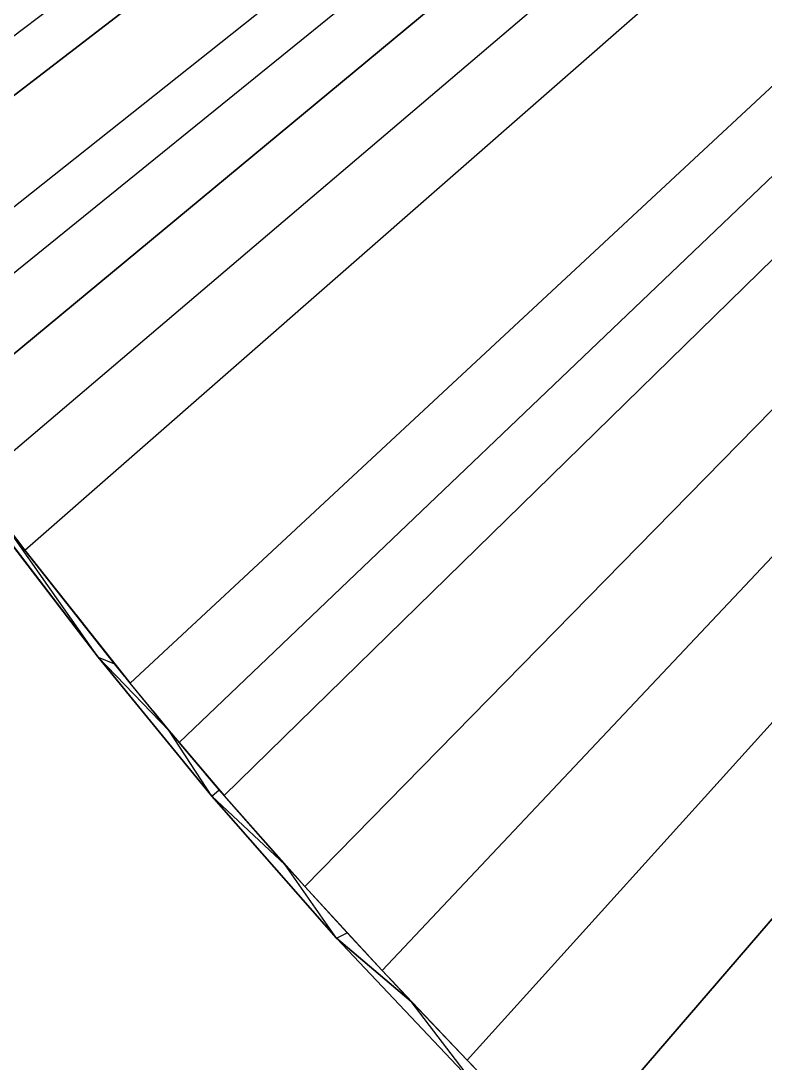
# Model space of a CAD drawing. Header units: inches. Extents: x 0 to 594, y -420 to 0.
# Drawn here: x 289.499 to 289.969, y -309.539 to -308.879 of the extents above; entities that cross this region are included whole.
import ezdxf

# ---------------------------------------------------------------- set-up
doc = ezdxf.new("R2010")
doc.units = ezdxf.units.IN
doc.header["$MEASUREMENT"] = 0

msp = doc.modelspace()

# ---------------------------------------------------------------- linework, layer by layer
at = {"color": 18, "true_color": 0x000000}
for p, q in [((289.34518, -309.00119), (292.23124, -306.82052)), ((289.34518, -309.00119), (292.23124, -306.82052)), ((289.36284, -309.02755), (292.23124, -306.82052)), ((292.23124, -306.82052), (289.36284, -309.02755)), ((289.39603, -309.07491), (292.23124, -306.82052)), ((289.39603, -309.07491), (292.23124, -306.82052)), ((289.41594, -309.10202), (292.23124, -306.82052)), ((289.41594, -309.10202), (292.23124, -306.82052)), ((289.44029, -309.13455), (292.23124, -306.82052)), ((292.23124, -306.82052), (289.44029, -309.13455)), ((289.46912, -309.17253), (292.23124, -306.82052)), ((289.46912, -309.17253), (292.23124, -306.82052)), ((289.50123, -309.21424), (292.23124, -306.82052)), ((289.50123, -309.21424), (292.23124, -306.82052)), ((289.56769, -309.29825), (292.23124, -306.82052)), ((292.23124, -306.82052), (289.56769, -309.29825)), ((289.59868, -309.33593), (292.23124, -306.82052)), ((289.59868, -309.33593), (292.23124, -306.82052)), ((289.62718, -309.36949), (292.23124, -306.82052)), ((289.62718, -309.36949), (292.23124, -306.82052)), ((289.6782, -309.42698), (292.23124, -306.82052)), ((292.23124, -306.82052), (289.6782, -309.42698)), ((289.72719, -309.48018), (292.23124, -306.82052)), ((289.72719, -309.48018), (292.23124, -306.82052)), ((289.78087, -309.53701), (292.23124, -306.82052)), ((289.78087, -309.53701), (292.23124, -306.82052)), ((289.84265, -309.59991), (292.23124, -306.82052)), ((292.23124, -306.82052), (289.84265, -309.59991)), ((289.50123, -309.21424), (289.46912, -309.17253)), ((289.46912, -309.17253), (289.50123, -309.21424)), ((289.48512, -309.19338), (289.50123, -309.21424)), ((289.48512, -309.19338), (289.50123, -309.21424)), ((289.54745, -309.28192), (289.48512, -309.19338)), ((289.54745, -309.28192), (289.48512, -309.19338)), ((289.54745, -309.28192), (289.48162, -309.19598)), ((289.48162, -309.19598), (289.54745, -309.28192)), ((289.48162, -309.19598), (289.54745, -309.28192)), ((289.48162, -309.19598), (289.54745, -309.28192)), ((289.55787, -309.28609), (289.50123, -309.21424)), ((289.56769, -309.29825), (289.50123, -309.21424)), ((289.55787, -309.28609), (289.50123, -309.21424)), ((289.50123, -309.21424), (289.56769, -309.29825)), ((289.53353, -309.25508), (289.55787, -309.28609)), ((289.55787, -309.28609), (289.53353, -309.25508)), ((289.55787, -309.28609), (289.53353, -309.25508)), ((289.55787, -309.28609), (289.53353, -309.25508)), ((289.55787, -309.28609), (289.53353, -309.25508)), ((289.55787, -309.28609), (289.53353, -309.25508)), ((289.55787, -309.28609), (289.53353, -309.25508)), ((289.55787, -309.28609), (289.53353, -309.25508)), ((289.55787, -309.28609), (289.53353, -309.25508)), ((289.55787, -309.28609), (289.53353, -309.25508)), ((289.55787, -309.28609), (289.53353, -309.25508)), ((289.55787, -309.28609), (289.53353, -309.25508)), ((289.55787, -309.28609), (289.53353, -309.25508)), ((289.55787, -309.28609), (289.53353, -309.25508)), ((289.55787, -309.28609), (289.53353, -309.25508)), ((289.55787, -309.28609), (289.53353, -309.25508)), ((289.55787, -309.28609), (289.53353, -309.25508)), ((289.55787, -309.28609), (289.53353, -309.25508)), ((289.54093, -309.26451), (289.54088, -309.26437)), ((289.54093, -309.26451), (289.54088, -309.26437)), ((289.55162, -309.27813), (289.55171, -309.27805)), ((289.55162, -309.27813), (289.55171, -309.27805)), ((289.61939, -309.36988), (289.54745, -309.28192)), ((289.54745, -309.28192), (289.55787, -309.28609)), ((289.54745, -309.28192), (289.59244, -309.32844)), ((289.54745, -309.28192), (289.55787, -309.28609)), ((289.59244, -309.32844), (289.54745, -309.28192)), ((289.61939, -309.36988), (289.54745, -309.28192)), ((289.54745, -309.28192), (289.61939, -309.36988)), ((289.54745, -309.28192), (289.61939, -309.36988)), ((289.55787, -309.28609), (289.56769, -309.29825)), ((289.55787, -309.28609), (289.56422, -309.29386)), ((289.55787, -309.28609), (289.56769, -309.29825)), ((289.56422, -309.29386), (289.55787, -309.28609)), ((289.56422, -309.29386), (289.55787, -309.28609)), ((289.56422, -309.29386), (289.55787, -309.28609)), ((289.56422, -309.29386), (289.55787, -309.28609)), ((289.56422, -309.29386), (289.55787, -309.28609)), ((289.56422, -309.29386), (289.55787, -309.28609)), ((289.56422, -309.29386), (289.55787, -309.28609)), ((289.56422, -309.29386), (289.55787, -309.28609)), ((289.56422, -309.29386), (289.55787, -309.28609)), ((289.56422, -309.29386), (289.55787, -309.28609)), ((289.56422, -309.29386), (289.55787, -309.28609)), ((289.56422, -309.29386), (289.55787, -309.28609)), ((289.56422, -309.29386), (289.55787, -309.28609)), ((289.56422, -309.29386), (289.55787, -309.28609)), ((289.56422, -309.29386), (289.55787, -309.28609)), ((289.56422, -309.29386), (289.55787, -309.28609)), ((289.56422, -309.29386), (289.55787, -309.28609)), ((289.59244, -309.32844), (289.56769, -309.29825)), ((289.59868, -309.33593), (289.56769, -309.29825)), ((289.59244, -309.32844), (289.56769, -309.29825)), ((289.59868, -309.33593), (289.56769, -309.29825)), ((289.58227, -309.31598), (289.59244, -309.32844)), ((289.59244, -309.32844), (289.58227, -309.31598)), ((289.59244, -309.32844), (289.58227, -309.31598)), ((289.59244, -309.32844), (289.58227, -309.31598)), ((289.59244, -309.32844), (289.58227, -309.31598)), ((289.59244, -309.32844), (289.58227, -309.31598)), ((289.59244, -309.32844), (289.58227, -309.31598)), ((289.59244, -309.32844), (289.58227, -309.31598)), ((289.59244, -309.32844), (289.58227, -309.31598)), ((289.59244, -309.32844), (289.58227, -309.31598)), ((289.59244, -309.32844), (289.58227, -309.31598)), ((289.59244, -309.32844), (289.58227, -309.31598)), ((289.59244, -309.32844), (289.58227, -309.31598)), ((289.59244, -309.32844), (289.58227, -309.31598)), ((289.59244, -309.32844), (289.58227, -309.31598)), ((289.59244, -309.32844), (289.58227, -309.31598)), ((289.59244, -309.32844), (289.58227, -309.31598)), ((289.59244, -309.32844), (289.58227, -309.31598)), ((289.59244, -309.32844), (289.59868, -309.33593)), ((289.59244, -309.32844), (289.5954, -309.33194)), ((289.59244, -309.32844), (289.59868, -309.33593)), ((289.61939, -309.36988), (289.59244, -309.32844)), ((289.5954, -309.33194), (289.59244, -309.32844)), ((289.61939, -309.36988), (289.59244, -309.32844)), ((289.5954, -309.33194), (289.59244, -309.32844)), ((289.5954, -309.33194), (289.59244, -309.32844)), ((289.5954, -309.33194), (289.59244, -309.32844)), ((289.5954, -309.33194), (289.59244, -309.32844)), ((289.5954, -309.33194), (289.59244, -309.32844)), ((289.5954, -309.33194), (289.59244, -309.32844)), ((289.5954, -309.33194), (289.59244, -309.32844)), ((289.5954, -309.33194), (289.59244, -309.32844)), ((289.5954, -309.33194), (289.59244, -309.32844)), ((289.5954, -309.33194), (289.59244, -309.32844)), ((289.5954, -309.33194), (289.59244, -309.32844)), ((289.5954, -309.33194), (289.59244, -309.32844)), ((289.5954, -309.33194), (289.59244, -309.32844)), ((289.5954, -309.33194), (289.59244, -309.32844)), ((289.5954, -309.33194), (289.59244, -309.32844)), ((289.5954, -309.33194), (289.59244, -309.32844)), ((289.62409, -309.36591), (289.59868, -309.33593)), ((289.62718, -309.36949), (289.59868, -309.33593)), ((289.62409, -309.36591), (289.59868, -309.33593)), ((289.59868, -309.33593), (289.62718, -309.36949)), ((289.61549, -309.35573), (289.62409, -309.36591)), ((289.62409, -309.36591), (289.61549, -309.35573)), ((289.62409, -309.36591), (289.61549, -309.35573)), ((289.62409, -309.36591), (289.61549, -309.35573)), ((289.62409, -309.36591), (289.61549, -309.35573)), ((289.62409, -309.36591), (289.61549, -309.35573)), ((289.62409, -309.36591), (289.61549, -309.35573)), ((289.62409, -309.36591), (289.61549, -309.35573)), ((289.62409, -309.36591), (289.61549, -309.35573)), ((289.62409, -309.36591), (289.61549, -309.35573)), ((289.62409, -309.36591), (289.61549, -309.35573)), ((289.62409, -309.36591), (289.61549, -309.35573)), ((289.62409, -309.36591), (289.61549, -309.35573)), ((289.62409, -309.36591), (289.61549, -309.35573)), ((289.62409, -309.36591), (289.61549, -309.35573)), ((289.62409, -309.36591), (289.61549, -309.35573)), ((289.62409, -309.36591), (289.61549, -309.35573)), ((289.62409, -309.36591), (289.61549, -309.35573)), ((289.61939, -309.36988), (289.62409, -309.36591)), ((289.61939, -309.36988), (289.62409, -309.36591)), ((289.62378, -309.36554), (289.6238, -309.36552)), ((289.62378, -309.36554), (289.6238, -309.36552)), ((289.62382, -309.36559), (289.62384, -309.36557)), ((289.62384, -309.36557), (289.62382, -309.36559)), ((289.62409, -309.36591), (289.62718, -309.36949)), ((289.62409, -309.36591), (289.62535, -309.36735)), ((289.62409, -309.36591), (289.62718, -309.36949)), ((289.62535, -309.36735), (289.62409, -309.36591)), ((289.62535, -309.36735), (289.62409, -309.36591)), ((289.62409, -309.36591), (289.62535, -309.36735)), ((289.62409, -309.36591), (289.62535, -309.36735)), ((289.62535, -309.36735), (289.62409, -309.36591)), ((289.62409, -309.36591), (289.62535, -309.36735)), ((289.62409, -309.36591), (289.62535, -309.36735)), ((289.62535, -309.36735), (289.62409, -309.36591)), ((289.62409, -309.36591), (289.62535, -309.36735)), ((289.62409, -309.36591), (289.62535, -309.36735)), ((289.62409, -309.36591), (289.62535, -309.36735)), ((289.62535, -309.36735), (289.62409, -309.36591)), ((289.62535, -309.36735), (289.62409, -309.36591)), ((289.62535, -309.36735), (289.62409, -309.36591)), ((289.62409, -309.36591), (289.62535, -309.36735)), ((289.62535, -309.36735), (289.62409, -309.36591)), ((289.62535, -309.36735), (289.62409, -309.36591)), ((289.69832, -309.45981), (289.61939, -309.36988)), ((289.61939, -309.36988), (289.66584, -309.41331)), ((289.61939, -309.36988), (289.69832, -309.45981)), ((289.61939, -309.36988), (289.66584, -309.41331)), ((289.69832, -309.45981), (289.61939, -309.36988)), ((289.69832, -309.45981), (289.61939, -309.36988)), ((289.66584, -309.41331), (289.62718, -309.36949)), ((289.6782, -309.42698), (289.62718, -309.36949)), ((289.66584, -309.41331), (289.62718, -309.36949)), ((289.62718, -309.36949), (289.6782, -309.42698)), ((289.63595, -309.37937), (289.66584, -309.41331)), ((289.66584, -309.41331), (289.63595, -309.37937)), ((289.66584, -309.41331), (289.63595, -309.37937)), ((289.63595, -309.37937), (289.66584, -309.41331)), ((289.63595, -309.37937), (289.66584, -309.41331)), ((289.66584, -309.41331), (289.63595, -309.37937)), ((289.63595, -309.37937), (289.66584, -309.41331)), ((289.63595, -309.37937), (289.66584, -309.41331)), ((289.66584, -309.41331), (289.63595, -309.37937)), ((289.63595, -309.37937), (289.66584, -309.41331)), ((289.63595, -309.37937), (289.66584, -309.41331)), ((289.63595, -309.37937), (289.66584, -309.41331)), ((289.66584, -309.41331), (289.63595, -309.37937)), ((289.66584, -309.41331), (289.63595, -309.37937)), ((289.66584, -309.41331), (289.63595, -309.37937)), ((289.63595, -309.37937), (289.66584, -309.41331)), ((289.66584, -309.41331), (289.63595, -309.37937)), ((289.66584, -309.41331), (289.63595, -309.37937)), ((289.66584, -309.41331), (289.6782, -309.42698)), ((289.66584, -309.41331), (289.67438, -309.42267)), ((289.66584, -309.41331), (289.6782, -309.42698)), ((289.69832, -309.45981), (289.66584, -309.41331)), ((289.67438, -309.42267), (289.66584, -309.41331)), ((289.69832, -309.45981), (289.66584, -309.41331)), ((289.67438, -309.42267), (289.66584, -309.41331)), ((289.67438, -309.42267), (289.66584, -309.41331)), ((289.67438, -309.42267), (289.66584, -309.41331)), ((289.67438, -309.42267), (289.66584, -309.41331)), ((289.67438, -309.42267), (289.66584, -309.41331)), ((289.67438, -309.42267), (289.66584, -309.41331)), ((289.67438, -309.42267), (289.66584, -309.41331)), ((289.67438, -309.42267), (289.66584, -309.41331)), ((289.67438, -309.42267), (289.66584, -309.41331)), ((289.67438, -309.42267), (289.66584, -309.41331)), ((289.67438, -309.42267), (289.66584, -309.41331)), ((289.67438, -309.42267), (289.66584, -309.41331)), ((289.67438, -309.42267), (289.66584, -309.41331)), ((289.67438, -309.42267), (289.66584, -309.41331)), ((289.67438, -309.42267), (289.66584, -309.41331)), ((289.67438, -309.42267), (289.66584, -309.41331)), ((289.70501, -309.45624), (289.6782, -309.42698)), ((289.72719, -309.48018), (289.6782, -309.42698)), ((289.70501, -309.45624), (289.6782, -309.42698)), ((289.72719, -309.48018), (289.6782, -309.42698)), ((289.68984, -309.43962), (289.70501, -309.45624)), ((289.70501, -309.45624), (289.68984, -309.43962)), ((289.70501, -309.45624), (289.68984, -309.43962)), ((289.70501, -309.45624), (289.68984, -309.43962)), ((289.70501, -309.45624), (289.68984, -309.43962)), ((289.70501, -309.45624), (289.68984, -309.43962)), ((289.70501, -309.45624), (289.68984, -309.43962)), ((289.70501, -309.45624), (289.68984, -309.43962)), ((289.70501, -309.45624), (289.68984, -309.43962)), ((289.70501, -309.45624), (289.68984, -309.43962)), ((289.70501, -309.45624), (289.68984, -309.43962)), ((289.70501, -309.45624), (289.68984, -309.43962)), ((289.70501, -309.45624), (289.68984, -309.43962)), ((289.70501, -309.45624), (289.68984, -309.43962)), ((289.70501, -309.45624), (289.68984, -309.43962)), ((289.70501, -309.45624), (289.68984, -309.43962)), ((289.70501, -309.45624), (289.68984, -309.43962)), ((289.70501, -309.45624), (289.68984, -309.43962)), ((289.69832, -309.45981), (289.70501, -309.45624)), ((289.69832, -309.45981), (289.70501, -309.45624)), ((289.70339, -309.45447), (289.70345, -309.4544)), ((289.70339, -309.45447), (289.70345, -309.4544)), ((289.70344, -309.45452), (289.7035, -309.45446)), ((289.70344, -309.45452), (289.7035, -309.45446)), ((289.70501, -309.45624), (289.72719, -309.48018)), ((289.70501, -309.45624), (289.71849, -309.47073)), ((289.70501, -309.45624), (289.72719, -309.48018)), ((289.71849, -309.47073), (289.70501, -309.45624)), ((289.71849, -309.47073), (289.70501, -309.45624)), ((289.71849, -309.47073), (289.70501, -309.45624)), ((289.71849, -309.47073), (289.70501, -309.45624)), ((289.71849, -309.47073), (289.70501, -309.45624)), ((289.71849, -309.47073), (289.70501, -309.45624)), ((289.71849, -309.47073), (289.70501, -309.45624)), ((289.71849, -309.47073), (289.70501, -309.45624)), ((289.71849, -309.47073), (289.70501, -309.45624)), ((289.71849, -309.47073), (289.70501, -309.45624)), ((289.71849, -309.47073), (289.70501, -309.45624)), ((289.71849, -309.47073), (289.70501, -309.45624)), ((289.71849, -309.47073), (289.70501, -309.45624)), ((289.71849, -309.47073), (289.70501, -309.45624)), ((289.71849, -309.47073), (289.70501, -309.45624)), ((289.71849, -309.47073), (289.70501, -309.45624)), ((289.71849, -309.47073), (289.70501, -309.45624)), ((289.78513, -309.55168), (289.69832, -309.45981)), ((289.69832, -309.45981), (289.74552, -309.49978)), ((289.74552, -309.49978), (289.69832, -309.45981)), ((289.78513, -309.55168), (289.69832, -309.45981)), ((289.78513, -309.55168), (289.69832, -309.45981)), ((289.69832, -309.45981), (289.78513, -309.55168)), ((289.74552, -309.49978), (289.72719, -309.48018)), ((289.78087, -309.53701), (289.72719, -309.48018)), ((289.74552, -309.49978), (289.72719, -309.48018)), ((289.72719, -309.48018), (289.78087, -309.53701)), ((289.73342, -309.48677), (289.74552, -309.49978)), ((289.74552, -309.49978), (289.73342, -309.48677)), ((289.74552, -309.49978), (289.73342, -309.48677)), ((289.74552, -309.49978), (289.73342, -309.48677)), ((289.74552, -309.49978), (289.73342, -309.48677)), ((289.74552, -309.49978), (289.73342, -309.48677)), ((289.74552, -309.49978), (289.73342, -309.48677)), ((289.74552, -309.49978), (289.73342, -309.48677)), ((289.74552, -309.49978), (289.73342, -309.48677)), ((289.74552, -309.49978), (289.73342, -309.48677)), ((289.74552, -309.49978), (289.73342, -309.48677)), ((289.74552, -309.49978), (289.73342, -309.48677)), ((289.74552, -309.49978), (289.73342, -309.48677)), ((289.74552, -309.49978), (289.73342, -309.48677)), ((289.74552, -309.49978), (289.73342, -309.48677)), ((289.74552, -309.49978), (289.73342, -309.48677)), ((289.74552, -309.49978), (289.73342, -309.48677)), ((289.74552, -309.49978), (289.73342, -309.48677)), ((289.74552, -309.49978), (289.78087, -309.53701)), ((289.74552, -309.49978), (289.76773, -309.5231)), ((289.74552, -309.49978), (289.78087, -309.53701)), ((289.78513, -309.55168), (289.74552, -309.49978)), ((289.76773, -309.5231), (289.74552, -309.49978)), ((289.78513, -309.55168), (289.74552, -309.49978)), ((289.76773, -309.5231), (289.74552, -309.49978)), ((289.76773, -309.5231), (289.74552, -309.49978)), ((289.76773, -309.5231), (289.74552, -309.49978)), ((289.76773, -309.5231), (289.74552, -309.49978)), ((289.76773, -309.5231), (289.74552, -309.49978)), ((289.76773, -309.5231), (289.74552, -309.49978)), ((289.76773, -309.5231), (289.74552, -309.49978)), ((289.76773, -309.5231), (289.74552, -309.49978)), ((289.76773, -309.5231), (289.74552, -309.49978)), ((289.76773, -309.5231), (289.74552, -309.49978)), ((289.76773, -309.5231), (289.74552, -309.49978)), ((289.76773, -309.5231), (289.74552, -309.49978)), ((289.76773, -309.5231), (289.74552, -309.49978)), ((289.76773, -309.5231), (289.74552, -309.49978)), ((289.76773, -309.5231), (289.74552, -309.49978)), ((289.76773, -309.5231), (289.74552, -309.49978)), ((289.7902, -309.5467), (289.78087, -309.53701)), ((289.84265, -309.59991), (289.78087, -309.53701)), ((289.7902, -309.5467), (289.78087, -309.53701)), ((289.78087, -309.53701), (289.84265, -309.59991))]:
    msp.add_line(p, q, dxfattribs=at)

doc.saveas('drawing.dxf')
